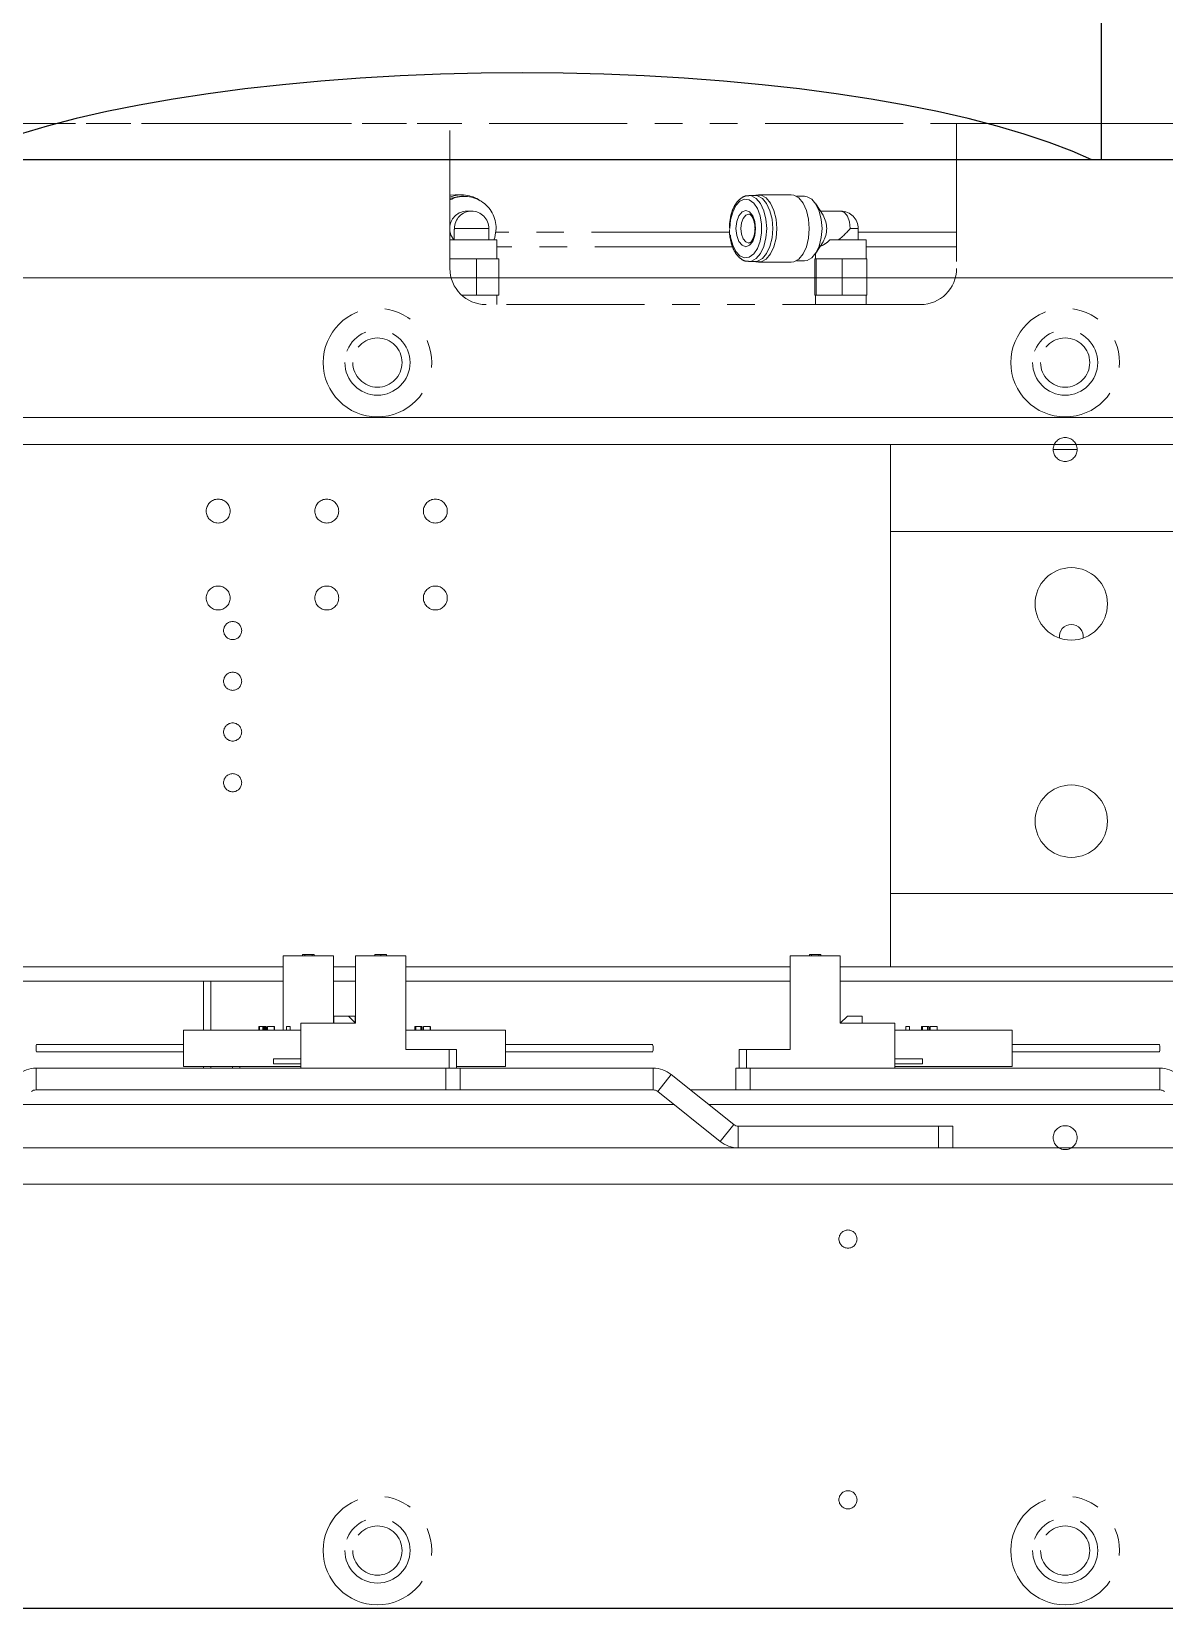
# Model space of a CAD drawing. Extents: x 500 to 100500, y -14500 to 21140.
# Drawn here: x 8508.7 to 8665.2, y -6518 to -6300.3 of the extents above; entities that cross this region are included whole.
import ezdxf

# ---------------------------------------------------------------- set-up
doc = ezdxf.new("R2010")
doc.units = 0
doc.linetypes.add('PHANTOM', pattern=[12.7, 6.35, -1.27, 1.27, -1.27, 1.27, -1.27])
doc.linetypes.add('SLD-Solid', pattern=[0])
doc.layers.get('0').update_dxf_attribs({"linetype": 'CONTINUOUS'})
doc.layers.add('D', color=7, linetype='CONTINUOUS')
doc.layers.add('MODEL', color=7, linetype='SLD-Solid', lineweight=15)

# ---------------------------------------------------------------- blocks, each defined once
blk = doc.blocks.new('KASDADS')
at = {"layer": 'MODEL', "color": 4}
for p, q in [((-51602.52, -66286.79, 21.36), (-51051.16, -66286.79, 21.36)), ((-51588.56, -66306.05, 21.36), (-51046.16, -66306.05, 21.36)), ((-51884.66, -66309.79, 21.36), (-51239.16, -66309.79, 21.36)), ((-51239.16, -66309.79, 21.36), (-51239.16, -66321.79, 21.36)), ((-51139.16, -66309.79, 21.36), (-51239.16, -66309.79, 21.36)), ((-51139.16, -66321.79, 21.36), (-51239.16, -66321.79, 21.36)), ((-51239.16, -66321.79, 21.36), (-51239.16, -66371.79, 21.36)), ((-51239.16, -66381.89, 21.36), (-51239.16, -66371.79, 21.36)), ((-51139.16, -66371.79, 21.36), (-51239.16, -66371.79, 21.36)), ((-51323.02, -66380.39, 21.36), (-51316.07, -66380.39, 21.36)), ((-51323.02, -66390.64, 21.36), (-51323.02, -66380.39, 21.36)), ((-51320.04, -66380.19, 21.36), (-51320.34, -66380.19, 21.36)), ((-51320.34, -66380.19, 21.36), (-51320.34, -66380.39, 21.36)), ((-51320.04, -66380.19, 21.36), (-51319.04, -66380.19, 21.36)), ((-51320.04, -66380.19, 21.36), (-51320.04, -66380.39, 21.36)), ((-51319.04, -66380.19, 21.36), (-51319.04, -66380.39, 21.36)), ((-51318.74, -66380.19, 21.36), (-51319.04, -66380.19, 21.36)), ((-51318.74, -66380.19, 21.36), (-51318.74, -66380.39, 21.36)), ((-51316.07, -66380.39, 21.36), (-51316.07, -66389.69, 21.36)), ((-51313.03, -66380.39, 21.36), (-51313.03, -66389.69, 21.36)), ((-51306.08, -66380.39, 21.36), (-51313.03, -66380.39, 21.36)), ((-51310.35, -66380.19, 21.36), (-51310.35, -66380.39, 21.36)), ((-51310.35, -66380.19, 21.36), (-51309.55, -66380.19, 21.36)), ((-51309.55, -66380.19, 21.36), (-51309.55, -66380.39, 21.36)), ((-51309.55, -66380.19, 21.36), (-51308.75, -66380.19, 21.36)), ((-51308.75, -66380.19, 21.36), (-51308.75, -66380.39, 21.36)), ((-51306.08, -66393.29, 21.36), (-51306.08, -66380.39, 21.36)), ((-51253.02, -66393.29, 21.36), (-51253.02, -66380.39, 21.36)), ((-51253.02, -66380.39, 21.36), (-51246.07, -66380.39, 21.36)), ((-51250.04, -66380.19, 21.36), (-51250.34, -66380.19, 21.36)), ((-51250.34, -66380.19, 21.36), (-51250.34, -66380.39, 21.36)), ((-51250.04, -66380.19, 21.36), (-51249.04, -66380.19, 21.36)), ((-51250.04, -66380.19, 21.36), (-51250.04, -66380.39, 21.36)), ((-51248.74, -66380.19, 21.36), (-51249.04, -66380.19, 21.36)), ((-51249.04, -66380.19, 21.36), (-51249.04, -66380.39, 21.36)), ((-51248.74, -66380.19, 21.36), (-51248.74, -66380.39, 21.36)), ((-51246.07, -66380.39, 21.36), (-51246.07, -66389.69, 21.36)), ((-51607.52, -66381.89, 21.36), (-51323.02, -66381.89, 21.36)), ((-51316.07, -66381.89, 21.36), (-51313.03, -66381.89, 21.36)), ((-51306.08, -66381.89, 21.36), (-51253.02, -66381.89, 21.36)), ((-51246.07, -66381.89, 21.36), (-51139.16, -66381.89, 21.36)), ((-51928.52, -66383.89, 21.36), (-51334.02, -66383.89, 21.36)), ((-51334.02, -66383.89, 21.36), (-51334.02, -66390.64, 21.36)), ((-51333.02, -66383.89, 21.36), (-51334.02, -66383.89, 21.36)), ((-51333.02, -66390.64, 21.36), (-51333.02, -66383.89, 21.36)), ((-51333.02, -66383.89, 21.36), (-51323.02, -66383.89, 21.36)), ((-51316.07, -66383.89, 21.36), (-51313.03, -66383.89, 21.36)), ((-51306.08, -66383.89, 21.36), (-51253.02, -66383.89, 21.36)), ((-51246.07, -66383.89, 21.36), (-51139.16, -66383.89, 21.36)), ((-51316.03, -66388.69, 21.36), (-51316.03, -66389.69, 21.36)), ((-51316.03, -66388.69, 21.36), (-51314.03, -66388.69, 21.36)), ((-51313.03, -66389.69, 21.36), (-51314.03, -66388.69, 21.36)), ((-51314.03, -66388.69, 21.36), (-51313.07, -66388.69, 21.36)), ((-51313.07, -66388.69, 21.36), (-51313.07, -66389.65, 21.36)), ((-51246.07, -66389.69, 21.36), (-51245.07, -66388.69, 21.36)), ((-51245.07, -66388.69, 21.36), (-51243.07, -66388.69, 21.36)), ((-51243.07, -66388.69, 21.36), (-51243.07, -66389.69, 21.36)), ((-51336.78, -66390.64, 21.36), (-51320.58, -66390.64, 21.36)), ((-51336.78, -66390.64, 21.36), (-51336.78, -66395.64, 21.36)), ((-51326.4, -66390.14, 21.36), (-51326.4, -66390.64, 21.36)), ((-51326.3, -66390.14, 21.36), (-51326.3, -66390.64, 21.36)), ((-51325.85, -66390.14, 21.36), (-51325.85, -66390.64, 21.36)), ((-51325.75, -66390.64, 21.36), (-51325.75, -66390.14, 21.36)), ((-51325.65, -66390.14, 21.36), (-51325.65, -66390.64, 21.36)), ((-51325.54, -66390.14, 21.36), (-51325.54, -66390.64, 21.36)), ((-51325.47, -66390.14, 21.36), (-51325.41, -66390.14, 21.36)), ((-51325.47, -66390.64, 21.36), (-51325.47, -66390.14, 21.36)), ((-51325.41, -66390.14, 21.36), (-51325.41, -66390.64, 21.36)), ((-51325.4, -66390.64, 21.36), (-51325.4, -66390.14, 21.36)), ((-51325.23, -66390.14, 21.36), (-51325.23, -66390.64, 21.36)), ((-51325.2, -66390.14, 21.36), (-51325.2, -66390.64, 21.36)), ((-51325.2, -66390.14, 21.36), (-51324.27, -66390.14, 21.36)), ((-51324.27, -66390.14, 21.36), (-51324.27, -66390.64, 21.36)), ((-51324.27, -66390.14, 21.36), (-51324.23, -66390.14, 21.36)), ((-51324.23, -66390.14, 21.36), (-51324.23, -66390.64, 21.36)), ((-51322.58, -66390.14, 21.36), (-51322.58, -66390.64, 21.36)), ((-51322.08, -66390.14, 21.36), (-51322.58, -66390.14, 21.36)), ((-51322.08, -66390.14, 21.36), (-51322.08, -66390.64, 21.36)), ((-51320.58, -66389.69, 21.36), (-51320.58, -66395.89, 21.36)), ((-51313.03, -66389.69, 21.36), (-51320.58, -66389.69, 21.36)), ((-51316.07, -66389.69, 21.36), (-51316.03, -66389.65, 21.36)), ((-51306.08, -66390.64, 21.36), (-51292.32, -66390.64, 21.36)), ((-51304.86, -66390.14, 21.36), (-51304.86, -66390.64, 21.36)), ((-51304.71, -66390.14, 21.36), (-51304.71, -66390.64, 21.36)), ((-51304.01, -66390.14, 21.36), (-51304.01, -66390.64, 21.36)), ((-51303.86, -66390.64, 21.36), (-51303.86, -66390.14, 21.36)), ((-51303.69, -66390.14, 21.36), (-51303.69, -66390.64, 21.36)), ((-51303.69, -66390.14, 21.36), (-51303.69, -66390.64, 21.36)), ((-51303.67, -66390.14, 21.36), (-51302.71, -66390.14, 21.36)), ((-51303.67, -66390.14, 21.36), (-51303.67, -66390.64, 21.36)), ((-51302.71, -66390.14, 21.36), (-51302.71, -66390.64, 21.36)), ((-51302.69, -66390.64, 21.36), (-51302.69, -66390.14, 21.36)), ((-51292.32, -66390.64, 21.36), (-51292.32, -66395.64, 21.36)), ((-51246.07, -66389.69, 21.36), (-51238.52, -66389.69, 21.36)), ((-51238.52, -66389.69, 21.36), (-51238.52, -66395.89, 21.36)), ((-51238.52, -66390.64, 21.36), (-51222.32, -66390.64, 21.36)), ((-51236.52, -66390.14, 21.36), (-51237.02, -66390.14, 21.36)), ((-51237.02, -66390.14, 21.36), (-51237.02, -66390.64, 21.36)), ((-51236.52, -66390.14, 21.36), (-51236.52, -66390.64, 21.36)), ((-51234.86, -66390.14, 21.36), (-51234.86, -66390.64, 21.36)), ((-51234.71, -66390.14, 21.36), (-51234.71, -66390.64, 21.36)), ((-51234.01, -66390.14, 21.36), (-51234.01, -66390.64, 21.36)), ((-51233.86, -66390.64, 21.36), (-51233.86, -66390.14, 21.36)), ((-51233.69, -66390.14, 21.36), (-51233.69, -66390.64, 21.36)), ((-51233.69, -66390.14, 21.36), (-51233.69, -66390.64, 21.36)), ((-51233.67, -66390.14, 21.36), (-51233.67, -66390.64, 21.36)), ((-51233.67, -66390.14, 21.36), (-51232.71, -66390.14, 21.36)), ((-51232.71, -66390.14, 21.36), (-51232.71, -66390.64, 21.36)), ((-51232.69, -66390.64, 21.36), (-51232.69, -66390.14, 21.36)), ((-51222.32, -66390.64, 21.36), (-51222.32, -66395.64, 21.36)), ((-51336.78, -66392.64, 21.36), (-51357.1, -66392.64, 21.36)), ((-51357.1, -66393.64, 21.36), (-51336.78, -66393.64, 21.36)), ((-51300.08, -66393.29, 21.36), (-51306.08, -66393.29, 21.36)), ((-51300.08, -66395.89, 21.36), (-51300.08, -66393.29, 21.36)), ((-51300.08, -66393.29, 21.36), (-51299.08, -66393.29, 21.36)), ((-51299.08, -66393.29, 21.36), (-51299.08, -66395.89, 21.36)), ((-51271.99, -66392.64, 21.36), (-51292.32, -66392.64, 21.36)), ((-51292.32, -66393.64, 21.36), (-51271.99, -66393.64, 21.36)), ((-51260.02, -66395.89, 21.36), (-51260.02, -66393.29, 21.36)), ((-51260.02, -66393.29, 21.36), (-51259.02, -66393.29, 21.36)), ((-51259.02, -66393.29, 21.36), (-51259.02, -66395.89, 21.36)), ((-51259.02, -66393.29, 21.36), (-51253.02, -66393.29, 21.36)), ((-51201.99, -66392.64, 21.36), (-51222.32, -66392.64, 21.36)), ((-51222.32, -66393.64, 21.36), (-51201.99, -66393.64, 21.36)), ((-51357.17, -66395.89, 21.36), (-51357.17, -66398.89, 21.36)), ((-51357.17, -66395.89, 21.36), (-51300.58, -66395.89, 21.36)), ((-51336.78, -66395.64, 21.36), (-51320.58, -66395.64, 21.36)), ((-51334.02, -66395.64, 21.36), (-51334.02, -66395.89, 21.36)), ((-51333.02, -66395.89, 21.36), (-51333.02, -66395.64, 21.36)), ((-51330.02, -66395.89, 21.36), (-51330.02, -66395.64, 21.36)), ((-51329.02, -66395.64, 21.36), (-51329.02, -66395.89, 21.36)), ((-51324.38, -66394.59, 21.36), (-51320.58, -66394.59, 21.36)), ((-51324.38, -66394.59, 21.36), (-51324.38, -66395.29, 21.36)), ((-51324.38, -66395.29, 21.36), (-51320.58, -66395.29, 21.36)), ((-51300.58, -66398.89, 21.36), (-51300.58, -66395.89, 21.36)), ((-51300.58, -66395.89, 21.36), (-51298.58, -66395.89, 21.36)), ((-51299.08, -66395.64, 21.36), (-51292.32, -66395.64, 21.36)), ((-51298.58, -66395.89, 21.36), (-51298.58, -66398.89, 21.36)), ((-51271.92, -66395.89, 21.36), (-51298.58, -66395.89, 21.36)), ((-51271.92, -66398.89, 21.36), (-51271.92, -66395.89, 21.36)), ((-51260.52, -66398.89, 21.36), (-51260.52, -66395.89, 21.36)), ((-51260.52, -66395.89, 21.36), (-51258.52, -66395.89, 21.36)), ((-51258.52, -66395.89, 21.36), (-51258.52, -66398.89, 21.36)), ((-51201.92, -66395.89, 21.36), (-51258.52, -66395.89, 21.36)), ((-51234.72, -66394.59, 21.36), (-51238.52, -66394.59, 21.36)), ((-51234.72, -66395.29, 21.36), (-51238.52, -66395.29, 21.36)), ((-51238.52, -66395.64, 21.36), (-51222.32, -66395.64, 21.36)), ((-51234.72, -66395.29, 21.36), (-51234.72, -66394.59, 21.36)), ((-51201.92, -66398.89, 21.36), (-51201.92, -66395.89, 21.36)), ((-51269.42, -66396.77, 21.36), (-51271.29, -66399.11, 21.36)), ((-51260.79, -66403.67, 21.36), (-51269.42, -66396.77, 21.36)), ((-51357.17, -66398.89, 21.36), (-51300.58, -66398.89, 21.36)), ((-51298.58, -66398.89, 21.36), (-51300.58, -66398.89, 21.36)), ((-51271.92, -66398.89, 21.36), (-51298.58, -66398.89, 21.36)), ((-51262.66, -66406.01, 21.36), (-51271.29, -66399.11, 21.36)), ((-51260.52, -66398.89, 21.36), (-51266.77, -66398.89, 21.36)), ((-51258.52, -66398.89, 21.36), (-51260.52, -66398.89, 21.36)), ((-51201.92, -66398.89, 21.36), (-51258.52, -66398.89, 21.36)), ((-51360.02, -66400.89, 21.36), (-51269.07, -66400.89, 21.36)), ((-51264.27, -66400.89, 21.36), (-51199.07, -66400.89, 21.36)), ((-51262.66, -66406.01, 21.36), (-51260.79, -66403.67, 21.36)), ((-51260.17, -66403.89, 21.36), (-51260.17, -66406.89, 21.36)), ((-51232.52, -66403.89, 21.36), (-51260.17, -66403.89, 21.36)), ((-51232.52, -66406.89, 21.36), (-51232.52, -66403.89, 21.36)), ((-51232.52, -66403.89, 21.36), (-51230.52, -66403.89, 21.36)), ((-51230.52, -66403.89, 21.36), (-51230.52, -66406.89, 21.36)), ((-51033.02, -66406.89, 21.36), (-51607.52, -66406.89, 21.36)), ((-51607.52, -66411.89, 21.36), (-51053.02, -66411.89, 21.36))]:
    blk.add_line(p, q, dxfattribs=at)
for centre in [(-51214.16, -66331.79, 21.36), (-51214.16, -66361.79, 21.36)]:
    blk.add_circle(centre, 5, dxfattribs=at)
for centre, radius, start, end in [((-51206.16, -66142.79, 21.36), 164, 298.5921, 90), ((-51214.16, -66336.29, 21.36), 1.65, 90, 187.8472), ((-51214.16, -66336.29, 21.36), 1.65, 352.1528, 90), ((-51355.92, -66393.02, 21.36), 1.24, 162.3532, 185.71), ((-51355.92, -66393.26, 21.36), 1.24, 174.2904, 197.6464), ((-51273.58, -66393.14, 21.36), 1.66, 342.5178, 17.4822), ((-51203.58, -66393.14, 21.36), 1.66, 342.5178, 17.4822), ((-51357.17, -66399.89, 21.36), 4, 90, 128.6598), ((-51271.92, -66399.89, 21.36), 4, 51.3402, 90), ((-51201.92, -66399.89, 21.36), 4, 51.3402, 90), ((-51357.17, -66399.89, 21.36), 1, 90, 128.6598), ((-51271.92, -66399.89, 21.36), 1, 51.3402, 90), ((-51201.92, -66399.89, 21.36), 1, 51.3402, 90), ((-51260.17, -66402.89, 21.36), 1, 231.3402, 270), ((-51260.17, -66402.89, 21.36), 4, 231.3402, 270)]:
    blk.add_arc(centre, radius, start, end, dxfattribs=at)
for points, knots in [([(-51326.39, -66390.14, 21.36), (-51326.39, -66390.14, 21.36), (-51326.4, -66390.14, 21.36), (-51326.36, -66390.14, 21.36), (-51326.32, -66390.14, 21.36), (-51326.3, -66390.14, 21.36)], [0, 0, 0, 0, 0.291419, 0.643092, 1, 1, 1, 1]), ([(-51326.3, -66390.14, 21.36), (-51326.27, -66390.14, 21.36), (-51326.19, -66390.14, 21.36), (-51326.06, -66390.14, 21.36), (-51325.94, -66390.14, 21.36), (-51325.88, -66390.14, 21.36), (-51325.85, -66390.14, 21.36)], [0, 0, 0, 0, 0.266163, 0.560146, 0.786382, 1, 1, 1, 1]), ([(-51325.85, -66390.14, 21.36), (-51325.82, -66390.14, 21.36), (-51325.78, -66390.14, 21.36), (-51325.75, -66390.14, 21.36), (-51325.75, -66390.14, 21.36), (-51325.75, -66390.14, 21.36)], [0, 0, 0, 0, 0.40412, 0.818212, 1, 1, 1, 1]), ([(-51325.73, -66390.14, 21.36), (-51325.72, -66390.14, 21.36), (-51325.69, -66390.14, 21.36), (-51325.66, -66390.14, 21.36), (-51325.64, -66390.14, 21.36)], [0, 0, 0, 0, 0.161424, 1, 1, 1, 1]), ([(-51325.65, -66390.14, 21.36), (-51325.63, -66390.14, 21.36), (-51325.59, -66390.14, 21.36), (-51325.56, -66390.14, 21.36), (-51325.54, -66390.14, 21.36)], [0, 0, 0, 0, 0.542381, 1, 1, 1, 1]), ([(-51325.54, -66390.14, 21.36), (-51325.53, -66390.14, 21.36), (-51325.5, -66390.14, 21.36), (-51325.48, -66390.14, 21.36), (-51325.47, -66390.14, 21.36)], [0, 0, 0, 0, 0.5926239, 1, 1, 1, 1]), ([(-51304.86, -66390.14, 21.36), (-51304.86, -66390.14, 21.36), (-51304.86, -66390.14, 21.36), (-51304.82, -66390.14, 21.36), (-51304.75, -66390.14, 21.36), (-51304.71, -66390.14, 21.36)], [0, 0, 0, 0, 0.306601, 0.582695, 1, 1, 1, 1]), ([(-51304.71, -66390.14, 21.36), (-51304.65, -66390.14, 21.36), (-51304.53, -66390.14, 21.36), (-51304.33, -66390.14, 21.36), (-51304.14, -66390.14, 21.36), (-51304.05, -66390.14, 21.36), (-51304.01, -66390.14, 21.36)], [0, 0, 0, 0, 0.2644695, 0.5671713, 0.7936563, 1, 1, 1, 1]), ([(-51304.01, -66390.14, 21.36), (-51303.98, -66390.14, 21.36), (-51303.91, -66390.14, 21.36), (-51303.86, -66390.14, 21.36), (-51303.86, -66390.14, 21.36), (-51303.86, -66390.14, 21.36)], [0, 0, 0, 0, 0.3572684, 0.7225283, 1, 1, 1, 1]), ([(-51234.86, -66390.14, 21.36), (-51234.86, -66390.14, 21.36), (-51234.86, -66390.14, 21.36), (-51234.82, -66390.14, 21.36), (-51234.75, -66390.14, 21.36), (-51234.71, -66390.14, 21.36)], [0, 0, 0, 0, 0.3065874, 0.5827132, 1, 1, 1, 1]), ([(-51234.71, -66390.14, 21.36), (-51234.65, -66390.14, 21.36), (-51234.53, -66390.14, 21.36), (-51234.33, -66390.14, 21.36), (-51234.14, -66390.14, 21.36), (-51234.05, -66390.14, 21.36), (-51234.01, -66390.14, 21.36)], [0, 0, 0, 0, 0.264491, 0.567137, 0.79364, 1, 1, 1, 1]), ([(-51234.01, -66390.14, 21.36), (-51233.98, -66390.14, 21.36), (-51233.91, -66390.14, 21.36), (-51233.86, -66390.14, 21.36), (-51233.86, -66390.14, 21.36), (-51233.86, -66390.14, 21.36)], [0, 0, 0, 0, 0.3572684, 0.7225283, 1, 1, 1, 1])]:
    blk.add_open_spline(points, degree=3, knots=knots, dxfattribs=at)
blk = doc.blocks.new('KA$C100bd9fb')
at = {"color": 60, "linetype": 'PHANTOM', "lineweight": 18, "ltscale": 3}
for p, q in [((20, 205, 21.36), (430, 205, 21.36)), ((165, 205, 21.36), (135, 205, 21.36)), ((165, 205, 21.36), (165, 185, 21.36)), ((235, 185, 21.36), (235, 205, 21.36)), ((430, 205, 21.36), (235, 205, 21.36)), ((184.45, 193.91, 21.36), (183.44, 192.34, 21.36)), ((187.12, 194.95, 21.36), (186, 194.95, 21.36)), ((192.35, 195.15, 21.36), (187.85, 195.15, 21.36)), ((193.7, 195.05, 21.36), (192.86, 195.05, 21.36)), ((233.37, 194.95, 21.36), (233, 194.95, 21.36)), ((234.27, 195.15, 21.36), (233.37, 195.15, 21.36)), ((183.81, 192.9, 21.36), (181, 192.9, 21.36)), ((232.66, 192.9, 21.36), (232, 192.9, 21.36)), ((165, 190, 21.36), (178.6, 190, 21.36)), ((178.6, 190.5, 21.36), (178.6, 188.93, 21.36)), ((178.6, 190.5, 21.36), (179.7, 190.5, 21.36)), ((196.37, 190, 21.36), (228.64, 190, 21.36)), ((229.6, 190.5, 21.36), (229.6, 188.93, 21.36)), ((229.6, 190.5, 21.36), (234.37, 190.5, 21.36)), ((234.4, 188.93, 21.36), (234.4, 190.1, 21.36)), ((165, 188, 21.36), (177.5, 188, 21.36)), ((177.5, 188.93, 21.36), (177.5, 186.3, 21.36)), ((177.5, 188.93, 21.36), (182.53, 188.93, 21.36)), ((183.44, 188.66, 21.36), (184.45, 187.09, 21.36)), ((195.94, 188, 21.36), (228.5, 188, 21.36)), ((228.5, 188.93, 21.36), (228.5, 186.3, 21.36)), ((228.5, 188.93, 21.36), (235, 188.93, 21.36)), ((177.41, 186.3, 21.36), (177.41, 181.3, 21.36)), ((177.41, 186.3, 21.36), (179.11, 186.3, 21.36)), ((179.11, 186.3, 21.36), (180.8, 186.3, 21.36)), ((180.8, 186.3, 21.36), (180.8, 181.3, 21.36)), ((180.8, 186.3, 21.36), (182.6, 186.3, 21.36)), ((182.6, 186.3, 21.36), (184.4, 186.3, 21.36)), ((184.4, 186.3, 21.36), (184.4, 181.3, 21.36)), ((184.4, 186.3, 21.36), (184.5, 186.3, 21.36)), ((184.5, 186.3, 21.36), (184.5, 187.02, 21.36)), ((184.5, 186.3, 21.36), (184.59, 186.3, 21.36)), ((184.59, 186.3, 21.36), (184.59, 181.3, 21.36)), ((186, 186.05, 21.36), (187.12, 186.05, 21.36)), ((187.85, 185.85, 21.36), (192.35, 185.85, 21.36)), ((192.86, 185.95, 21.36), (193.7, 185.95, 21.36)), ((228.21, 186.3, 21.36), (228.21, 181.3, 21.36)), ((228.21, 186.3, 21.36), (229.77, 186.3, 21.36)), ((229.77, 186.3, 21.36), (231.32, 186.3, 21.36)), ((231.32, 186.3, 21.36), (231.32, 181.3, 21.36)), ((231.32, 186.3, 21.36), (233.22, 186.3, 21.36)), ((233.22, 186.3, 21.36), (235, 186.3, 21.36)), ((177.41, 181.3, 21.36), (179.11, 181.3, 21.36)), ((177.5, 181.3, 21.36), (177.5, 180, 21.36)), ((179.11, 181.3, 21.36), (180.8, 181.3, 21.36)), ((180.8, 181.3, 21.36), (182.6, 181.3, 21.36)), ((182.6, 181.3, 21.36), (184.4, 181.3, 21.36)), ((184.4, 181.3, 21.36), (184.5, 181.3, 21.36)), ((184.5, 180, 21.36), (184.5, 181.3, 21.36)), ((184.5, 181.3, 21.36), (184.59, 181.3, 21.36)), ((228.21, 181.3, 21.36), (229.77, 181.3, 21.36)), ((228.5, 181.3, 21.36), (228.5, 180, 21.36)), ((229.77, 181.3, 21.36), (231.32, 181.3, 21.36)), ((231.32, 181.3, 21.36), (233.22, 181.3, 21.36)), ((233.22, 181.3, 21.36), (233.36, 181.3, 21.36)), ((170, 180, 21.36), (230, 180, 21.36)), ((148.35, 160, 21.36), (151.65, 160, 21.36)), ((25, 0, 21.36), (425, 0, 21.36))]:
    blk.add_line(p, q, dxfattribs=at)
at = {"color": 60, "linetype": 'PHANTOM', "lineweight": 18, "ltscale": 3, "elevation": 21.36, "flags": 128}
for points in [[(186, 194.95), (185.66, 194.9), (185, 194.55), (184.43, 193.86), (183.98, 192.91), (183.69, 191.75), (183.59, 190.5), (183.69, 189.25), (183.98, 188.09), (184.43, 187.14), (185, 186.45), (185.66, 186.1), (186, 186.05)], [(187.85, 185.85), (187.49, 185.9), (186.81, 186.27), (186.2, 186.99), (185.74, 187.99), (185.44, 189.19), (185.34, 190.5), (185.44, 191.81), (185.74, 193.01), (186.2, 194.01), (186.81, 194.73), (187.49, 195.1), (187.85, 195.15)], [(192.87, 195.05), (192.71, 195.1), (191.99, 195.1), (191.31, 194.73), (190.7, 194.01), (190.23, 193.01), (189.94, 191.81), (189.83, 190.5), (189.94, 189.19), (190.23, 187.99), (190.7, 186.99), (191.31, 186.27), (191.99, 185.9), (192.71, 185.9), (192.87, 185.95)], [(192.86, 195.05), (192.51, 195), (191.83, 194.64), (191.24, 193.94), (190.78, 192.96), (190.49, 191.78), (190.39, 190.5), (190.49, 189.22), (190.78, 188.04), (191.24, 187.06), (191.83, 186.36), (192.51, 186), (192.86, 185.95)], [(193.72, 195.05), (193.35, 195), (192.67, 194.64), (192.08, 193.94), (191.62, 192.96), (191.33, 191.78), (191.23, 190.5), (191.33, 189.22), (191.62, 188.04), (192.08, 187.06), (192.67, 186.36), (193.35, 186), (193.74, 185.95)], [(196.31, 190.5), (196.21, 191.69), (195.93, 192.78), (195.48, 193.67), (194.92, 194.27), (194.28, 194.54), (193.63, 194.45), (193.02, 194.01), (192.51, 193.25), (192.14, 192.26), (191.95, 191.1), (191.95, 189.9), (192.14, 188.74), (192.51, 187.75), (193.02, 186.99), (193.63, 186.55), (194.28, 186.46), (194.92, 186.73), (195.48, 187.33), (195.93, 188.22), (196.21, 189.31), (196.31, 190.5)], [(233.37, 194.95), (234, 194.9), (235, 194.63)], [(234.27, 195.15), (234.92, 195.1), (235, 195.09)], [(181, 192.9), (180.5, 192.72), (180.08, 192.2), (179.8, 191.42), (179.7, 190.5)], [(192.76, 190.5), (192.87, 191.46), (193.16, 192.27), (193.6, 192.81), (194.12, 193), (194.64, 192.81), (195.07, 192.27), (195.37, 191.46), (195.47, 190.5), (195.37, 189.54), (195.07, 188.73), (194.64, 188.19), (194.12, 188), (193.6, 188.19), (193.16, 188.73), (192.87, 189.54), (192.76, 190.5)], [(193.69, 188.5), (193.7, 188.5), (194.11, 188.65), (194.46, 189.09), (194.7, 189.73), (194.78, 190.5), (194.7, 191.27), (194.46, 191.91), (194.11, 192.35), (193.7, 192.5)], [(228.9, 188.93), (228.79, 189.25), (228.61, 190.5)], [(234.45, 188.93), (234.84, 189.58), (235, 190.18)]]:
    blk.add_lwpolyline(points, dxfattribs=at)
at = {"color": 60, "linetype": 'PHANTOM', "lineweight": 18, "ltscale": 3}
for centre, radius in [((150, 172, 21.36), 7.5), ((245, 172, 21.36), 7.5), ((150, 172, 21.36), 4.5), ((245, 172, 21.36), 4.5), ((150, 172, 21.36), 3.4), ((245, 172, 21.36), 3.4), ((150, 160, 21.36), 1.65), ((237, 151.5, 21.36), 1.65), ((252, 151.5, 21.36), 1.65), ((267, 151.5, 21.36), 1.65), ((237, 139.5, 21.36), 1.65), ((252, 139.5, 21.36), 1.65), ((267, 139.5, 21.36), 1.65), ((265, 135, 21.36), 1.25), ((265, 128, 21.36), 1.25), ((265, 121, 21.36), 1.25), ((265, 114, 21.36), 1.25), ((150, 65, 21.36), 1.65), ((180, 51, 21.36), 1.25), ((150, 8, 21.36), 7.5), ((180, 15, 21.36), 1.25), ((245, 8, 21.36), 7.5), ((150, 8, 21.36), 4.5), ((150, 8, 21.36), 3.4), ((245, 8, 21.36), 4.5), ((245, 8, 21.36), 3.4)]:
    blk.add_circle(centre, radius, dxfattribs=at)
for centre, radius, start, end in [((233, 190.55, 21.36), 4.39, 62.9042, 180.7166), ((233.37, 190.62, 21.36), 4.53, 68.9176, 124.6271), ((181, 190.5, 21.36), 2.4, 90, 180), ((186.55, 190.5, 21.36), 3.61, 149.4095, 210.5905), ((232, 190.5, 21.36), 2.4, 90, 180), ((231.98, 190.52, 21.36), 2.38, 359.5917, 89.5858), ((232.64, 190.52, 21.36), 2.38, 7.3417, 89.6245), ((170, 185, 21.36), 5, 180, 270), ((230, 185, 21.36), 5, 270, 0)]:
    blk.add_arc(centre, radius, start, end, dxfattribs=at)
for centre, major_axis, ratio, start_param, end_param in [((181, 190.5, 21.36), (-2.3, 2.3), 0.294032, 1.284824, 1.997904), ((232, 190.5, 21.36), (1.83, -1.83), 0.843822, 0.700897, 0.8699)]:
    blk.add_ellipse(centre, major_axis=major_axis, ratio=ratio, start_param=start_param, end_param=end_param, dxfattribs=at)
for points, knots in [([(196.26, 191.76, 21.36), (196.24, 191.93, 21.36), (196.16, 192.5, 21.36), (195.85, 193.35, 21.36), (195.34, 194.22, 21.36), (194.7, 194.78, 21.36), (194.12, 195.06, 21.36), (193.8, 195.02, 21.36), (193.72, 195.01, 21.36)], [0, 0, 0, 0, 0.096209, 0.310517, 0.527579, 0.747869, 0.933466, 1, 1, 1, 1]), ([(192.84, 190.5, 21.36), (192.85, 190.64, 21.36), (192.86, 191.02, 21.36), (192.99, 191.63, 21.36), (193.23, 192.18, 21.36), (193.52, 192.45, 21.36), (193.63, 192.52, 21.36), (193.69, 192.49, 21.36), (193.7, 192.49, 21.36)], [0, 0, 0, 0, 0.119673, 0.340457, 0.558857, 0.765899, 0.97103, 1, 1, 1, 1]), ([(196.39, 190.5, 21.36), (196.39, 190.71, 21.36), (196.38, 191.14, 21.36), (196.3, 191.55, 21.36), (196.26, 191.76, 21.36)], [0, 0, 0, 0, 0.489829, 1, 1, 1, 1]), ([(193.69, 188.51, 21.36), (193.65, 188.51, 21.36), (193.57, 188.51, 21.36), (193.32, 188.72, 21.36), (193.05, 189.18, 21.36), (192.88, 189.82, 21.36), (192.85, 190.28, 21.36), (192.84, 190.5, 21.36)], [0, 0, 0, 0, 0.169915, 0.37508, 0.592389, 0.804509, 1, 1, 1, 1]), ([(193.75, 185.99, 21.36), (193.89, 185.99, 21.36), (194.26, 185.98, 21.36), (194.84, 186.32, 21.36), (195.43, 186.91, 21.36), (195.9, 187.76, 21.36), (196.23, 188.81, 21.36), (196.37, 189.71, 21.36), (196.38, 190.23, 21.36), (196.38, 190.35, 21.36)], [0, 0, 0, 0, 0.089403, 0.249439, 0.413851, 0.588786, 0.76807, 0.946721, 1, 1, 1, 1]), ([(182.53, 188.93, 21.36), (182.54, 188.92, 21.36), (182.73, 188.71, 21.36), (183.12, 188.39, 21.36), (183.62, 188.12, 21.36), (183.84, 188.12, 21.36), (183.93, 188.13, 21.36)], [0, 0, 0, 0, 0.014158, 0.429537, 0.773183, 1, 1, 1, 1])]:
    blk.add_open_spline(points, degree=3, knots=knots, dxfattribs=at)
blk = doc.blocks.new('KJG24hsdg')
at = {"color": 1, "linetype": 'Continuous', "lineweight": 25}
for p, q in [((-17970.42, -19562.27), (-17970.42, -19525.29)), ((-17880.42, -19562.27), (-18220.42, -19562.27)), ((-17880.42, -19762.27), (-18220.42, -19762.27))]:
    blk.add_line(p, q, dxfattribs=at)
at = {"color": 1, "linetype": 'Continuous', "lineweight": 25, "flags": 128}
for points in [[(-18050.42, -19550.29), (-18056.07, -19550.33), (-18061.7, -19550.47), (-18067.28, -19550.7), (-18072.8, -19551.02), (-18078.23, -19551.43), (-18083.55, -19551.92), (-18088.74, -19552.5), (-18093.78, -19553.17), (-18098.64, -19553.91), (-18103.32, -19554.74), (-18107.79, -19555.63), (-18112.03, -19556.6), (-18116.03, -19557.64), (-18119.77, -19558.73), (-18123.23, -19559.89), (-18126.41, -19561.1), (-18129.1, -19562.27)], [(-17971.74, -19562.27), (-17974.43, -19561.1), (-17977.61, -19559.89), (-17981.07, -19558.73), (-17984.81, -19557.64), (-17988.81, -19556.6), (-17993.05, -19555.63), (-17997.52, -19554.74), (-18002.2, -19553.91), (-18007.06, -19553.17), (-18012.1, -19552.5), (-18017.29, -19551.92), (-18022.61, -19551.43), (-18028.04, -19551.02), (-18033.56, -19550.7), (-18039.14, -19550.47), (-18044.77, -19550.33), (-18050.42, -19550.29)]]:
    blk.add_lwpolyline(points, dxfattribs=at)

msp = doc.modelspace()

# ---------------------------------------------------------------- block references
at = {"layer": 'D', "color": 0, "xscale": -1}
msp.add_blockref('KA$C100bd9fb', (8801.5, -6518.04, -31.83), dxfattribs=at)
at = {"layer": 'D', "color": 1}
msp.add_blockref('KASDADS', (59866.51, 59952.44, -97.17), dxfattribs=at)
at = {"layer": 'D'}
msp.add_blockref('KJG24hsdg', (26626.92, 13244.24, -10.47), dxfattribs=at)

doc.saveas('drawing.dxf')
